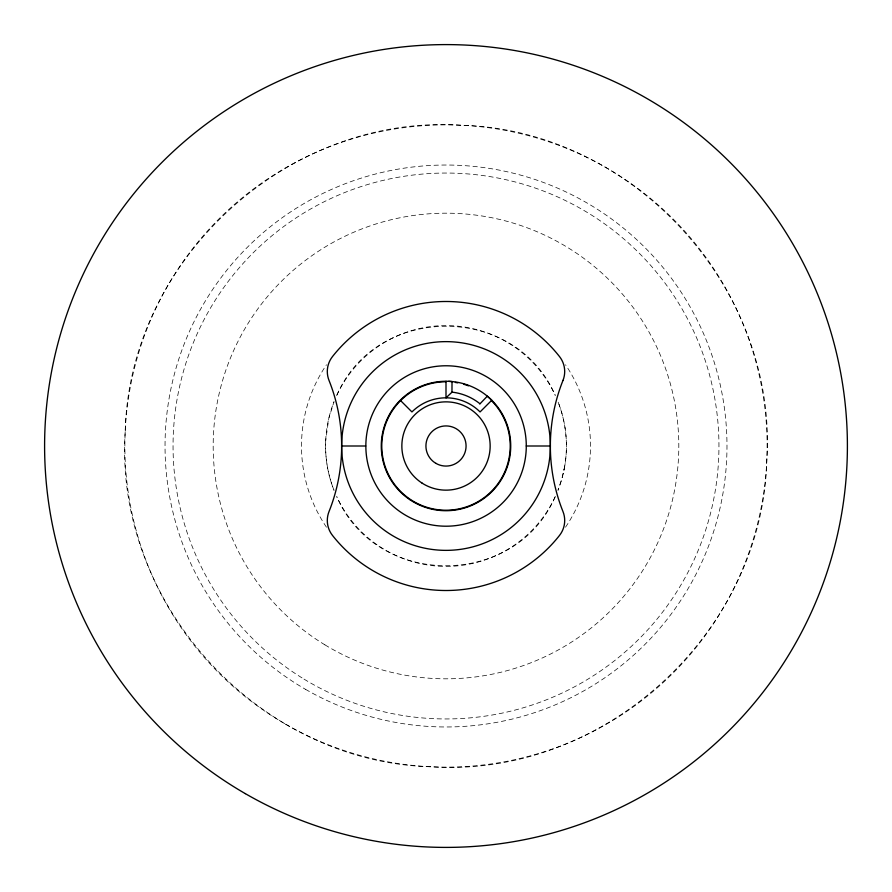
<?xml version="1.0" encoding="UTF-8"?>
<svg xmlns="http://www.w3.org/2000/svg" width="892" height="892" viewBox="0 0 892 892"><rect width="100%" height="100%" fill="white"/><g stroke="black" fill="none" stroke-linecap="round" stroke-linejoin="round"><path stroke-width="0.67" stroke-dasharray="4.46 3.34" d="M564.413 467.91C568.505 445.799 566.242 422.585 557.968 401.679A120.42 120.42 0 0 1 557.968 490.321L561.77 479.138L564.413 467.91L563.231 473.518M336.92 395.056C376.491 303.38 515.509 303.38 555.08 395.056M555.08 496.944C515.509 588.62 376.491 588.62 336.92 496.944M555.326 496.487A120.42 120.42 0 0 1 336.674 496.487M336.674 395.513A120.42 120.42 0 0 1 555.326 395.513M565.517 527.194A144.504 144.504 0 0 0 590.493 446L590.314 438.63A144.504 144.504 0 0 0 565.528 364.795M326.472 527.205A144.504 144.504 0 0 1 326.472 364.795M125.203 431.683C113.752 603.561 259.438 762.916 431.683 766.797C603.561 778.248 762.916 632.562 766.797 460.317C778.248 288.439 632.562 129.084 460.317 125.203C288.439 113.752 129.084 259.438 125.203 431.683M325.703 440.637C324.956 457.54 327.821 474.577 334.032 490.321A120.42 120.42 0 0 1 334.032 401.679L328.769 418.482L325.703 440.637M305.521 689.326A280.969 280.969 0 0 0 726.98 446A280.969 280.969 0 0 0 305.521 202.674A280.969 280.969 0 0 0 305.521 689.326M285.44 724.103A321.12 321.12 0 0 0 767.12 446A321.12 321.12 0 0 0 285.44 167.897A321.12 321.12 0 0 0 285.44 724.103M324.878 644.827A232.812 232.812 0 0 0 678.745 451.486A232.812 232.812 0 0 0 334.377 241.687A232.812 232.812 0 0 0 324.878 644.827M303.994 679.102A272.952 272.952 0 0 0 718.874 452.434A272.952 272.952 0 0 0 315.132 206.465A272.952 272.952 0 0 0 303.994 679.102"/><path stroke-width="1.34" d="M446.201 397.631L451.965 392.201L452.021 381.553L448.665 381.33M479.84 403.987L487.311 396.171L491.537 400.006M491.771 400.229L480.063 411.937A48.168 48.168 0 0 0 411.937 411.937L400.586 400.586M451.965 392.201L452.021 392.145A54.256 54.256 0 0 1 479.829 403.652M341.636 446L365.72 446M526.28 446A80.213 80.213 0 0 0 405.972 376.513A80.213 80.213 0 0 0 405.949 515.453A80.213 80.213 0 0 0 526.28 446L550.364 446A104.364 104.364 0 0 1 393.818 536.382A104.364 104.364 0 0 1 393.818 355.618A104.364 104.364 0 0 1 550.364 446M446 381.274L446 397.832M491.414 400.586A64.224 64.224 0 0 1 478.112 501.616A64.224 64.224 0 0 1 383.961 462.625A64.224 64.224 0 0 1 446 381.776M455.333 382.456A64.224 64.224 0 0 1 457.685 382.846M463.673 384.251A64.224 64.224 0 0 1 468.467 385.835M245.3 793.624A401.4 401.4 0 0 0 847.4 446A401.4 401.4 0 0 0 245.3 98.376A401.4 401.4 0 0 0 245.3 793.624M435.965 463.383A20.07 20.07 0 0 0 466.07 446A20.07 20.07 0 0 0 435.965 428.617A20.07 20.07 0 0 0 435.965 463.383M422.072 483.107A44.154 44.154 0 0 0 490.098 448.163A44.154 44.154 0 0 0 425.83 406.73A44.154 44.154 0 0 0 422.072 483.107M410.409 500.055A64.726 64.726 0 0 0 510.614 449.791A64.726 64.726 0 0 0 416.977 388.143A64.726 64.726 0 0 0 410.409 500.055M562.975 380.449A176.616 176.616 0 0 0 562.975 511.551A24.084 24.084 0 0 1 559.54 535.39A144.504 144.504 0 0 1 332.46 535.39A24.084 24.084 0 0 1 329.025 511.551A176.616 176.616 0 0 0 329.025 380.449A24.084 24.084 0 0 1 332.46 356.61A144.504 144.504 0 0 1 559.54 356.61A24.084 24.084 0 0 1 562.975 380.449"/></g></svg>
